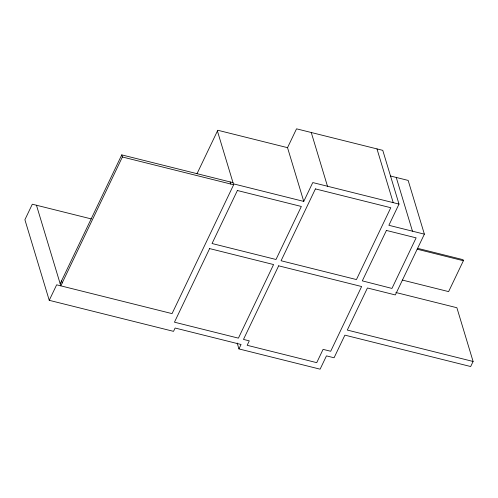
<?xml version="1.0" encoding="UTF-8"?>
<svg xmlns="http://www.w3.org/2000/svg" width="498" height="498" viewBox="0 0 498 498"><rect width="100%" height="100%" fill="white"/><g stroke="black" fill="none" stroke-linecap="round" stroke-linejoin="round"><path stroke-width="0.75" d="M238.94 348.917L241.063 344.485L175.115 328.026L173.522 331.351L49.24 300.325L56.654 284.812L172.059 313.622L234.01 183.992L303.761 201.404L312.763 182.567L399.004 204.093L388.87 225.295L424.377 234.16L395.331 294.941L367.431 287.981L347.311 330.068L473.1 361.467L470.678 366.534L344.89 335.142L334.071 357.776L326.464 355.877L320.108 369.174L238.94 348.917L237.166 343.029M60.171 283.748L121.755 154.884L233.008 182.654M121.755 154.884L122.39 156.988L60.806 285.852L36.466 205.238M196.984 173.777L217.782 130.252L287.533 147.663L303.761 201.404M287.533 147.663L296.534 128.826L382.775 150.352L399.004 204.093M417.617 248.334L463.053 259.676L463.377 260.734L448.617 291.61L402.434 280.081M390.345 175.975L408.155 180.419L424.377 234.16M122.39 156.988L233.643 184.752L217.421 131.011M417.187 249.205L463.377 260.734M395.866 292.5L456.878 307.727L473.1 361.467M91.215 218.902L32.314 204.205L24.9 219.718L49.24 300.325M396.246 177.45L412.469 231.19M376.98 148.902L393.202 202.642M311.256 132.499L327.485 186.24M230.144 181.938L230.779 184.042M61.534 280.891L62.169 282.995M209.627 248.589L174.456 322.187L238.411 338.148L273.583 264.556L209.627 248.589M237.384 190.51L212.048 243.522L276.004 259.489L301.34 206.471L237.384 190.51M278.656 265.82L243.485 339.418L249.28 340.862L247.164 345.295L316.734 362.656L323.084 349.366L330.697 351.264L361.629 286.531L278.656 265.82M315.415 188.904L281.077 260.753L356.444 279.565L390.781 207.716L315.415 188.904M386.411 230.443L362.314 280.866L391.957 288.429L416.123 237.857L386.411 230.443"/></g></svg>
